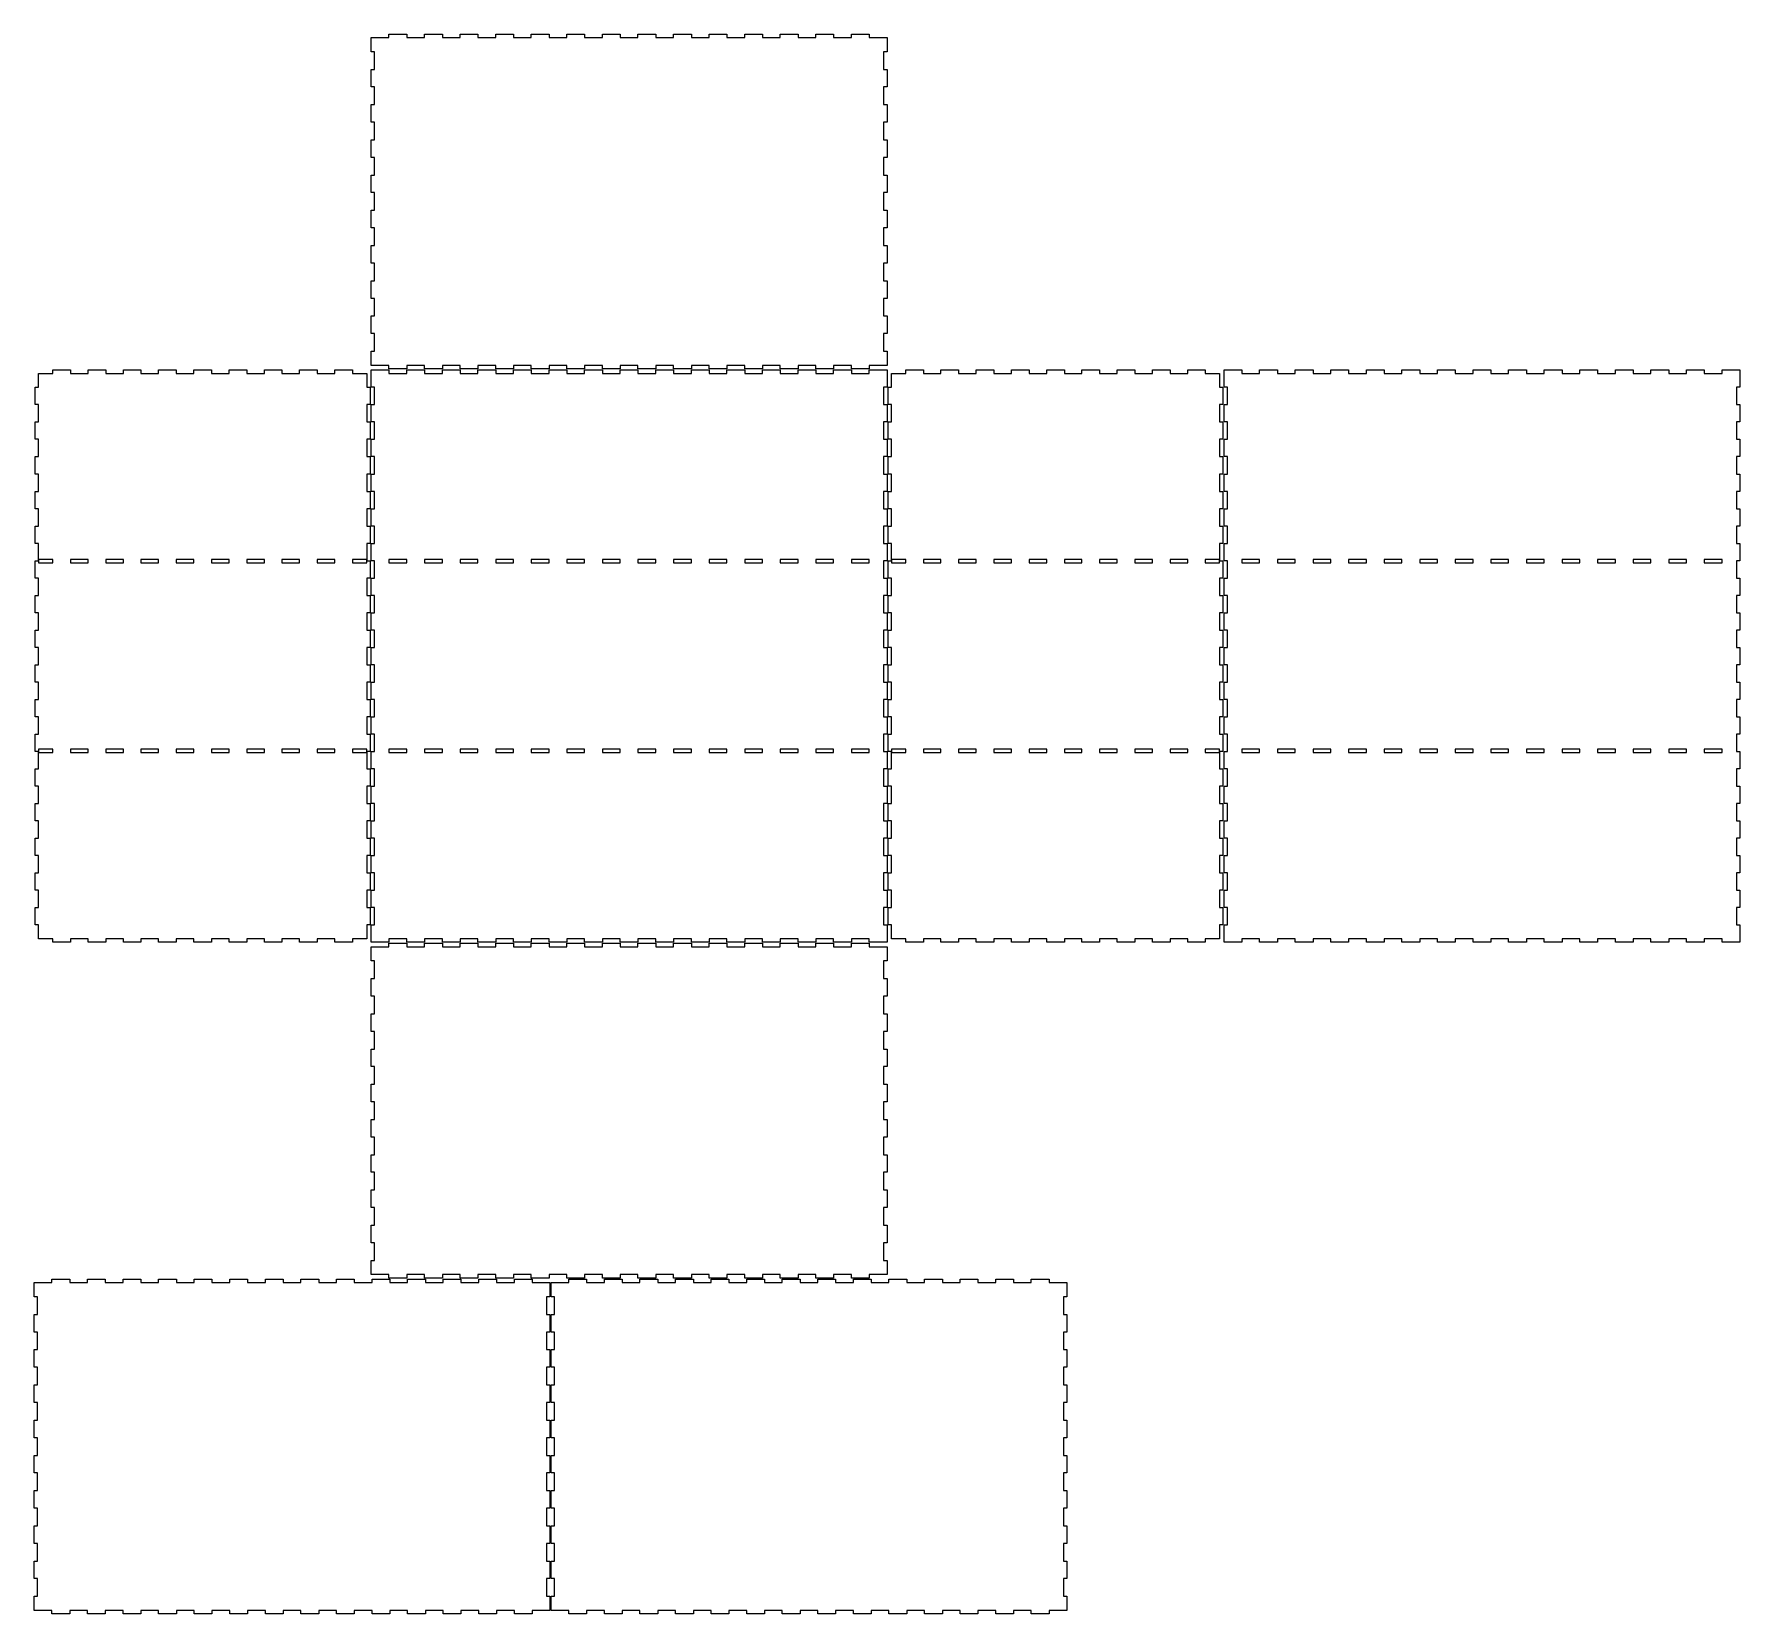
# Model space of a CAD drawing. Extents: x 0 to 1508, y -1101 to 296.
import ezdxf

# ---------------------------------------------------------------- set-up
doc = ezdxf.new("R2010")
doc.units = 0
doc.layers.add('newlayer', color=7, linetype='CONTINUOUS')

msp = doc.modelspace()

# ---------------------------------------------------------------- linework, layer by layer
at = {"layer": 'newlayer', "color": 7}
for points in [[(298, 293), (313.724138, 293), (313.724138, 296), (329.448276, 296), (329.448276, 293), (345.172414, 293), (345.172414, 296), (360.896552, 296), (360.896552, 293), (376.62069, 293), (376.62069, 296), (392.344828, 296), (392.344828, 293), (408.068966, 293), (408.068966, 296), (423.793103, 296), (423.793103, 293), (439.517241, 293), (439.517241, 296), (455.241379, 296), (455.241379, 293), (470.965517, 293), (470.965517, 296), (486.689655, 296), (486.689655, 293), (502.413793, 293), (502.413793, 296), (518.137931, 296), (518.137931, 293), (533.862069, 293), (533.862069, 296), (549.586207, 296), (549.586207, 293), (565.310345, 293), (565.310345, 296), (581.034483, 296), (581.034483, 293), (596.758621, 293), (596.758621, 296), (612.482759, 296), (612.482759, 293), (628.206897, 293), (628.206897, 296), (643.931034, 296), (643.931034, 293), (659.655172, 293), (659.655172, 296), (675.37931, 296), (675.37931, 293), (691.103448, 293), (691.103448, 296), (706.827586, 296), (706.827586, 293), (722.551724, 293), (722.551724, 296), (738.275862, 296), (738.275862, 293), (754, 293), (754, 280.421053), (751, 280.421053), (751, 264.842105), (754, 264.842105), (754, 249.263158), (751, 249.263158), (751, 233.684211), (754, 233.684211), (754, 218.105263), (751, 218.105263), (751, 202.526316), (754, 202.526316), (754, 186.947368), (751, 186.947368), (751, 171.368421), (754, 171.368421), (754, 155.789474), (751, 155.789474), (751, 140.210526), (754, 140.210526), (754, 124.631579), (751, 124.631579), (751, 109.052632), (754, 109.052632), (754, 93.473684), (751, 93.473684), (751, 77.894737), (754, 77.894737), (754, 62.315789), (751, 62.315789), (751, 46.736842), (754, 46.736842), (754, 31.157895), (751, 31.157895), (751, 15.578947), (754, 15.578947), (754, 3), (738.275862, 3), (738.275862, 0), (722.551724, 0), (722.551724, 3), (706.827586, 3), (706.827586, 0), (691.103448, 0), (691.103448, 3), (675.37931, 3), (675.37931, 0), (659.655172, 0), (659.655172, 3), (643.931034, 3), (643.931034, 0), (628.206897, 0), (628.206897, 3), (612.482759, 3), (612.482759, 0), (596.758621, 0), (596.758621, 3), (581.034483, 3), (581.034483, 0), (565.310345, 0), (565.310345, 3), (549.586207, 3), (549.586207, 0), (533.862069, 0), (533.862069, 3), (518.137931, 3), (518.137931, 0), (502.413793, 0), (502.413793, 3), (486.689655, 3), (486.689655, 0), (470.965517, 0), (470.965517, 3), (455.241379, 3), (455.241379, 0), (439.517241, 0), (439.517241, 3), (423.793103, 3), (423.793103, 0), (408.068966, 0), (408.068966, 3), (392.344828, 3), (392.344828, 0), (376.62069, 0), (376.62069, 3), (360.896552, 3), (360.896552, 0), (345.172414, 0), (345.172414, 3), (329.448276, 3), (329.448276, 0), (313.724138, 0), (313.724138, 3), (298, 3), (298, 15.578947), (301, 15.578947), (301, 31.157895), (298, 31.157895), (298, 46.736842), (301, 46.736842), (301, 62.315789), (298, 62.315789), (298, 77.894737), (301, 77.894737), (301, 93.473684), (298, 93.473684), (298, 109.052632), (301, 109.052632), (301, 124.631579), (298, 124.631579), (298, 140.210526), (301, 140.210526), (301, 155.789474), (298, 155.789474), (298, 171.368421), (301, 171.368421), (301, 186.947368), (298, 186.947368), (298, 202.526316), (301, 202.526316), (301, 218.105263), (298, 218.105263), (298, 233.684211), (301, 233.684211), (301, 249.263158), (298, 249.263158), (298, 264.842105), (301, 264.842105), (301, 280.421053), (298, 280.421053), (298, 293)], [(4, -4), (16.578947, -4), (16.578947, -1), (32.157895, -1), (32.157895, -4), (47.736842, -4), (47.736842, -1), (63.315789, -1), (63.315789, -4), (78.894737, -4), (78.894737, -1), (94.473684, -1), (94.473684, -4), (110.052632, -4), (110.052632, -1), (125.631579, -1), (125.631579, -4), (141.210526, -4), (141.210526, -1), (156.789474, -1), (156.789474, -4), (172.368421, -4), (172.368421, -1), (187.947368, -1), (187.947368, -4), (203.526316, -4), (203.526316, -1), (219.105263, -1), (219.105263, -4), (234.684211, -4), (234.684211, -1), (250.263158, -1), (250.263158, -4), (265.842105, -4), (265.842105, -1), (281.421053, -1), (281.421053, -4), (294, -4), (294, -16.333333), (297, -16.333333), (297, -31.666667), (294, -31.666667), (294, -47), (297, -47), (297, -62.333333), (294, -62.333333), (294, -77.666667), (297, -77.666667), (297, -93), (294, -93), (294, -108.333333), (297, -108.333333), (297, -123.666667), (294, -123.666667), (294, -139), (297, -139), (297, -154.333333), (294, -154.333333), (294, -169.666667), (297, -169.666667), (297, -185), (294, -185), (294, -200.333333), (297, -200.333333), (297, -215.666667), (294, -215.666667), (294, -231), (297, -231), (297, -246.333333), (294, -246.333333), (294, -261.666667), (297, -261.666667), (297, -277), (294, -277), (294, -292.333333), (297, -292.333333), (297, -307.666667), (294, -307.666667), (294, -323), (297, -323), (297, -338.333333), (294, -338.333333), (294, -353.666667), (297, -353.666667), (297, -369), (294, -369), (294, -384.333333), (297, -384.333333), (297, -399.666667), (294, -399.666667), (294, -415), (297, -415), (297, -430.333333), (294, -430.333333), (294, -445.666667), (297, -445.666667), (297, -461), (294, -461), (294, -476.333333), (297, -476.333333), (297, -491.666667), (294, -491.666667), (294, -504), (281.421053, -504), (281.421053, -507), (265.842105, -507), (265.842105, -504), (250.263158, -504), (250.263158, -507), (234.684211, -507), (234.684211, -504), (219.105263, -504), (219.105263, -507), (203.526316, -507), (203.526316, -504), (187.947368, -504), (187.947368, -507), (172.368421, -507), (172.368421, -504), (156.789474, -504), (156.789474, -507), (141.210526, -507), (141.210526, -504), (125.631579, -504), (125.631579, -507), (110.052632, -507), (110.052632, -504), (94.473684, -504), (94.473684, -507), (78.894737, -507), (78.894737, -504), (63.315789, -504), (63.315789, -507), (47.736842, -507), (47.736842, -504), (32.157895, -504), (32.157895, -507), (16.578947, -507), (16.578947, -504), (4, -504), (4, -491.666667), (1, -491.666667), (1, -476.333333), (4, -476.333333), (4, -461), (1, -461), (1, -445.666667), (4, -445.666667), (4, -430.333333), (1, -430.333333), (1, -415), (4, -415), (4, -399.666667), (1, -399.666667), (1, -384.333333), (4, -384.333333), (4, -369), (1, -369), (1, -353.666667), (4, -353.666667), (4, -338.333333), (1, -338.333333), (1, -323), (4, -323), (4, -307.666667), (1, -307.666667), (1, -292.333333), (4, -292.333333), (4, -277), (1, -277), (1, -261.666667), (4, -261.666667), (4, -246.333333), (1, -246.333333), (1, -231), (4, -231), (4, -215.666667), (1, -215.666667), (1, -200.333333), (4, -200.333333), (4, -185), (1, -185), (1, -169.666667), (4, -169.666667), (4, -154.333333), (1, -154.333333), (1, -139), (4, -139), (4, -123.666667), (1, -123.666667), (1, -108.333333), (4, -108.333333), (4, -93), (1, -93), (1, -77.666667), (4, -77.666667), (4, -62.333333), (1, -62.333333), (1, -47), (4, -47), (4, -31.666667), (1, -31.666667), (1, -16.333333), (4, -16.333333), (4, -4)], [(298, -1), (313.724138, -1), (313.724138, -4), (329.448276, -4), (329.448276, -1), (345.172414, -1), (345.172414, -4), (360.896552, -4), (360.896552, -1), (376.62069, -1), (376.62069, -4), (392.344828, -4), (392.344828, -1), (408.068966, -1), (408.068966, -4), (423.793103, -4), (423.793103, -1), (439.517241, -1), (439.517241, -4), (455.241379, -4), (455.241379, -1), (470.965517, -1), (470.965517, -4), (486.689655, -4), (486.689655, -1), (502.413793, -1), (502.413793, -4), (518.137931, -4), (518.137931, -1), (533.862069, -1), (533.862069, -4), (549.586207, -4), (549.586207, -1), (565.310345, -1), (565.310345, -4), (581.034483, -4), (581.034483, -1), (596.758621, -1), (596.758621, -4), (612.482759, -4), (612.482759, -1), (628.206897, -1), (628.206897, -4), (643.931034, -4), (643.931034, -1), (659.655172, -1), (659.655172, -4), (675.37931, -4), (675.37931, -1), (691.103448, -1), (691.103448, -4), (706.827586, -4), (706.827586, -1), (722.551724, -1), (722.551724, -4), (738.275862, -4), (738.275862, -1), (754, -1), (754, -16.333333), (751, -16.333333), (751, -31.666667), (754, -31.666667), (754, -47), (751, -47), (751, -62.333333), (754, -62.333333), (754, -77.666667), (751, -77.666667), (751, -93), (754, -93), (754, -108.333333), (751, -108.333333), (751, -123.666667), (754, -123.666667), (754, -139), (751, -139), (751, -154.333333), (754, -154.333333), (754, -169.666667), (751, -169.666667), (751, -185), (754, -185), (754, -200.333333), (751, -200.333333), (751, -215.666667), (754, -215.666667), (754, -231), (751, -231), (751, -246.333333), (754, -246.333333), (754, -261.666667), (751, -261.666667), (751, -277), (754, -277), (754, -292.333333), (751, -292.333333), (751, -307.666667), (754, -307.666667), (754, -323), (751, -323), (751, -338.333333), (754, -338.333333), (754, -353.666667), (751, -353.666667), (751, -369), (754, -369), (754, -384.333333), (751, -384.333333), (751, -399.666667), (754, -399.666667), (754, -415), (751, -415), (751, -430.333333), (754, -430.333333), (754, -445.666667), (751, -445.666667), (751, -461), (754, -461), (754, -476.333333), (751, -476.333333), (751, -491.666667), (754, -491.666667), (754, -507), (738.275862, -507), (738.275862, -504), (722.551724, -504), (722.551724, -507), (706.827586, -507), (706.827586, -504), (691.103448, -504), (691.103448, -507), (675.37931, -507), (675.37931, -504), (659.655172, -504), (659.655172, -507), (643.931034, -507), (643.931034, -504), (628.206897, -504), (628.206897, -507), (612.482759, -507), (612.482759, -504), (596.758621, -504), (596.758621, -507), (581.034483, -507), (581.034483, -504), (565.310345, -504), (565.310345, -507), (549.586207, -507), (549.586207, -504), (533.862069, -504), (533.862069, -507), (518.137931, -507), (518.137931, -504), (502.413793, -504), (502.413793, -507), (486.689655, -507), (486.689655, -504), (470.965517, -504), (470.965517, -507), (455.241379, -507), (455.241379, -504), (439.517241, -504), (439.517241, -507), (423.793103, -507), (423.793103, -504), (408.068966, -504), (408.068966, -507), (392.344828, -507), (392.344828, -504), (376.62069, -504), (376.62069, -507), (360.896552, -507), (360.896552, -504), (345.172414, -504), (345.172414, -507), (329.448276, -507), (329.448276, -504), (313.724138, -504), (313.724138, -507), (298, -507), (298, -491.666667), (301, -491.666667), (301, -476.333333), (298, -476.333333), (298, -461), (301, -461), (301, -445.666667), (298, -445.666667), (298, -430.333333), (301, -430.333333), (301, -415), (298, -415), (298, -399.666667), (301, -399.666667), (301, -384.333333), (298, -384.333333), (298, -369), (301, -369), (301, -353.666667), (298, -353.666667), (298, -338.333333), (301, -338.333333), (301, -323), (298, -323), (298, -307.666667), (301, -307.666667), (301, -292.333333), (298, -292.333333), (298, -277), (301, -277), (301, -261.666667), (298, -261.666667), (298, -246.333333), (301, -246.333333), (301, -231), (298, -231), (298, -215.666667), (301, -215.666667), (301, -200.333333), (298, -200.333333), (298, -185), (301, -185), (301, -169.666667), (298, -169.666667), (298, -154.333333), (301, -154.333333), (301, -139), (298, -139), (298, -123.666667), (301, -123.666667), (301, -108.333333), (298, -108.333333), (298, -93), (301, -93), (301, -77.666667), (298, -77.666667), (298, -62.333333), (301, -62.333333), (301, -47), (298, -47), (298, -31.666667), (301, -31.666667), (301, -16.333333), (298, -16.333333), (298, -1)], [(758, -4), (770.578947, -4), (770.578947, -1), (786.157895, -1), (786.157895, -4), (801.736842, -4), (801.736842, -1), (817.315789, -1), (817.315789, -4), (832.894737, -4), (832.894737, -1), (848.473684, -1), (848.473684, -4), (864.052632, -4), (864.052632, -1), (879.631579, -1), (879.631579, -4), (895.210526, -4), (895.210526, -1), (910.789474, -1), (910.789474, -4), (926.368421, -4), (926.368421, -1), (941.947368, -1), (941.947368, -4), (957.526316, -4), (957.526316, -1), (973.105263, -1), (973.105263, -4), (988.684211, -4), (988.684211, -1), (1004.263158, -1), (1004.263158, -4), (1019.842105, -4), (1019.842105, -1), (1035.421053, -1), (1035.421053, -4), (1048, -4), (1048, -16.333333), (1051, -16.333333), (1051, -31.666667), (1048, -31.666667), (1048, -47), (1051, -47), (1051, -62.333333), (1048, -62.333333), (1048, -77.666667), (1051, -77.666667), (1051, -93), (1048, -93), (1048, -108.333333), (1051, -108.333333), (1051, -123.666667), (1048, -123.666667), (1048, -139), (1051, -139), (1051, -154.333333), (1048, -154.333333), (1048, -169.666667), (1051, -169.666667), (1051, -185), (1048, -185), (1048, -200.333333), (1051, -200.333333), (1051, -215.666667), (1048, -215.666667), (1048, -231), (1051, -231), (1051, -246.333333), (1048, -246.333333), (1048, -261.666667), (1051, -261.666667), (1051, -277), (1048, -277), (1048, -292.333333), (1051, -292.333333), (1051, -307.666667), (1048, -307.666667), (1048, -323), (1051, -323), (1051, -338.333333), (1048, -338.333333), (1048, -353.666667), (1051, -353.666667), (1051, -369), (1048, -369), (1048, -384.333333), (1051, -384.333333), (1051, -399.666667), (1048, -399.666667), (1048, -415), (1051, -415), (1051, -430.333333), (1048, -430.333333), (1048, -445.666667), (1051, -445.666667), (1051, -461), (1048, -461), (1048, -476.333333), (1051, -476.333333), (1051, -491.666667), (1048, -491.666667), (1048, -504), (1035.421053, -504), (1035.421053, -507), (1019.842105, -507), (1019.842105, -504), (1004.263158, -504), (1004.263158, -507), (988.684211, -507), (988.684211, -504), (973.105263, -504), (973.105263, -507), (957.526316, -507), (957.526316, -504), (941.947368, -504), (941.947368, -507), (926.368421, -507), (926.368421, -504), (910.789474, -504), (910.789474, -507), (895.210526, -507), (895.210526, -504), (879.631579, -504), (879.631579, -507), (864.052632, -507), (864.052632, -504), (848.473684, -504), (848.473684, -507), (832.894737, -507), (832.894737, -504), (817.315789, -504), (817.315789, -507), (801.736842, -507), (801.736842, -504), (786.157895, -504), (786.157895, -507), (770.578947, -507), (770.578947, -504), (758, -504), (758, -491.666667), (755, -491.666667), (755, -476.333333), (758, -476.333333), (758, -461), (755, -461), (755, -445.666667), (758, -445.666667), (758, -430.333333), (755, -430.333333), (755, -415), (758, -415), (758, -399.666667), (755, -399.666667), (755, -384.333333), (758, -384.333333), (758, -369), (755, -369), (755, -353.666667), (758, -353.666667), (758, -338.333333), (755, -338.333333), (755, -323), (758, -323), (758, -307.666667), (755, -307.666667), (755, -292.333333), (758, -292.333333), (758, -277), (755, -277), (755, -261.666667), (758, -261.666667), (758, -246.333333), (755, -246.333333), (755, -231), (758, -231), (758, -215.666667), (755, -215.666667), (755, -200.333333), (758, -200.333333), (758, -185), (755, -185), (755, -169.666667), (758, -169.666667), (758, -154.333333), (755, -154.333333), (755, -139), (758, -139), (758, -123.666667), (755, -123.666667), (755, -108.333333), (758, -108.333333), (758, -93), (755, -93), (755, -77.666667), (758, -77.666667), (758, -62.333333), (755, -62.333333), (755, -47), (758, -47), (758, -31.666667), (755, -31.666667), (755, -16.333333), (758, -16.333333), (758, -4)], [(1052, -1), (1067.724138, -1), (1067.724138, -4), (1083.448276, -4), (1083.448276, -1), (1099.172414, -1), (1099.172414, -4), (1114.896552, -4), (1114.896552, -1), (1130.62069, -1), (1130.62069, -4), (1146.344828, -4), (1146.344828, -1), (1162.068966, -1), (1162.068966, -4), (1177.793103, -4), (1177.793103, -1), (1193.517241, -1), (1193.517241, -4), (1209.241379, -4), (1209.241379, -1), (1224.965517, -1), (1224.965517, -4), (1240.689655, -4), (1240.689655, -1), (1256.413793, -1), (1256.413793, -4), (1272.137931, -4), (1272.137931, -1), (1287.862069, -1), (1287.862069, -4), (1303.586207, -4), (1303.586207, -1), (1319.310345, -1), (1319.310345, -4), (1335.034483, -4), (1335.034483, -1), (1350.758621, -1), (1350.758621, -4), (1366.482759, -4), (1366.482759, -1), (1382.206897, -1), (1382.206897, -4), (1397.931034, -4), (1397.931034, -1), (1413.655172, -1), (1413.655172, -4), (1429.37931, -4), (1429.37931, -1), (1445.103448, -1), (1445.103448, -4), (1460.827586, -4), (1460.827586, -1), (1476.551724, -1), (1476.551724, -4), (1492.275862, -4), (1492.275862, -1), (1508, -1), (1508, -16.333333), (1505, -16.333333), (1505, -31.666667), (1508, -31.666667), (1508, -47), (1505, -47), (1505, -62.333333), (1508, -62.333333), (1508, -77.666667), (1505, -77.666667), (1505, -93), (1508, -93), (1508, -108.333333), (1505, -108.333333), (1505, -123.666667), (1508, -123.666667), (1508, -139), (1505, -139), (1505, -154.333333), (1508, -154.333333), (1508, -169.666667), (1505, -169.666667), (1505, -185), (1508, -185), (1508, -200.333333), (1505, -200.333333), (1505, -215.666667), (1508, -215.666667), (1508, -231), (1505, -231), (1505, -246.333333), (1508, -246.333333), (1508, -261.666667), (1505, -261.666667), (1505, -277), (1508, -277), (1508, -292.333333), (1505, -292.333333), (1505, -307.666667), (1508, -307.666667), (1508, -323), (1505, -323), (1505, -338.333333), (1508, -338.333333), (1508, -353.666667), (1505, -353.666667), (1505, -369), (1508, -369), (1508, -384.333333), (1505, -384.333333), (1505, -399.666667), (1508, -399.666667), (1508, -415), (1505, -415), (1505, -430.333333), (1508, -430.333333), (1508, -445.666667), (1505, -445.666667), (1505, -461), (1508, -461), (1508, -476.333333), (1505, -476.333333), (1505, -491.666667), (1508, -491.666667), (1508, -507), (1492.275862, -507), (1492.275862, -504), (1476.551724, -504), (1476.551724, -507), (1460.827586, -507), (1460.827586, -504), (1445.103448, -504), (1445.103448, -507), (1429.37931, -507), (1429.37931, -504), (1413.655172, -504), (1413.655172, -507), (1397.931034, -507), (1397.931034, -504), (1382.206897, -504), (1382.206897, -507), (1366.482759, -507), (1366.482759, -504), (1350.758621, -504), (1350.758621, -507), (1335.034483, -507), (1335.034483, -504), (1319.310345, -504), (1319.310345, -507), (1303.586207, -507), (1303.586207, -504), (1287.862069, -504), (1287.862069, -507), (1272.137931, -507), (1272.137931, -504), (1256.413793, -504), (1256.413793, -507), (1240.689655, -507), (1240.689655, -504), (1224.965517, -504), (1224.965517, -507), (1209.241379, -507), (1209.241379, -504), (1193.517241, -504), (1193.517241, -507), (1177.793103, -507), (1177.793103, -504), (1162.068966, -504), (1162.068966, -507), (1146.344828, -507), (1146.344828, -504), (1130.62069, -504), (1130.62069, -507), (1114.896552, -507), (1114.896552, -504), (1099.172414, -504), (1099.172414, -507), (1083.448276, -507), (1083.448276, -504), (1067.724138, -504), (1067.724138, -507), (1052, -507), (1052, -491.666667), (1055, -491.666667), (1055, -476.333333), (1052, -476.333333), (1052, -461), (1055, -461), (1055, -445.666667), (1052, -445.666667), (1052, -430.333333), (1055, -430.333333), (1055, -415), (1052, -415), (1052, -399.666667), (1055, -399.666667), (1055, -384.333333), (1052, -384.333333), (1052, -369), (1055, -369), (1055, -353.666667), (1052, -353.666667), (1052, -338.333333), (1055, -338.333333), (1055, -323), (1052, -323), (1052, -307.666667), (1055, -307.666667), (1055, -292.333333), (1052, -292.333333), (1052, -277), (1055, -277), (1055, -261.666667), (1052, -261.666667), (1052, -246.333333), (1055, -246.333333), (1055, -231), (1052, -231), (1052, -215.666667), (1055, -215.666667), (1055, -200.333333), (1052, -200.333333), (1052, -185), (1055, -185), (1055, -169.666667), (1052, -169.666667), (1052, -154.333333), (1055, -154.333333), (1055, -139), (1052, -139), (1052, -123.666667), (1055, -123.666667), (1055, -108.333333), (1052, -108.333333), (1052, -93), (1055, -93), (1055, -77.666667), (1052, -77.666667), (1052, -62.333333), (1055, -62.333333), (1055, -47), (1052, -47), (1052, -31.666667), (1055, -31.666667), (1055, -16.333333), (1052, -16.333333), (1052, -1)], [(4, -171.666667), (16.578947, -171.666667), (16.578947, -168.666667), (4, -168.666667), (4, -171.666667)], [(32.157895, -171.666667), (47.736842, -171.666667), (47.736842, -168.666667), (32.157895, -168.666667), (32.157895, -171.666667)], [(63.315789, -171.666667), (78.894737, -171.666667), (78.894737, -168.666667), (63.315789, -168.666667), (63.315789, -171.666667)], [(94.473684, -171.666667), (110.052632, -171.666667), (110.052632, -168.666667), (94.473684, -168.666667), (94.473684, -171.666667)], [(125.631579, -171.666667), (141.210526, -171.666667), (141.210526, -168.666667), (125.631579, -168.666667), (125.631579, -171.666667)], [(156.789474, -171.666667), (172.368421, -171.666667), (172.368421, -168.666667), (156.789474, -168.666667), (156.789474, -171.666667)], [(187.947368, -171.666667), (203.526316, -171.666667), (203.526316, -168.666667), (187.947368, -168.666667), (187.947368, -171.666667)], [(219.105263, -171.666667), (234.684211, -171.666667), (234.684211, -168.666667), (219.105263, -168.666667), (219.105263, -171.666667)], [(250.263158, -171.666667), (265.842105, -171.666667), (265.842105, -168.666667), (250.263158, -168.666667), (250.263158, -171.666667)], [(281.421053, -171.666667), (294, -171.666667), (294, -168.666667), (281.421053, -168.666667), (281.421053, -171.666667)], [(313.724138, -171.666667), (329.448276, -171.666667), (329.448276, -168.666667), (313.724138, -168.666667), (313.724138, -171.666667)], [(345.172414, -171.666667), (360.896552, -171.666667), (360.896552, -168.666667), (345.172414, -168.666667), (345.172414, -171.666667)], [(376.62069, -171.666667), (392.344828, -171.666667), (392.344828, -168.666667), (376.62069, -168.666667), (376.62069, -171.666667)], [(408.068966, -171.666667), (423.793103, -171.666667), (423.793103, -168.666667), (408.068966, -168.666667), (408.068966, -171.666667)], [(439.517241, -171.666667), (455.241379, -171.666667), (455.241379, -168.666667), (439.517241, -168.666667), (439.517241, -171.666667)], [(470.965517, -171.666667), (486.689655, -171.666667), (486.689655, -168.666667), (470.965517, -168.666667), (470.965517, -171.666667)], [(502.413793, -171.666667), (518.137931, -171.666667), (518.137931, -168.666667), (502.413793, -168.666667), (502.413793, -171.666667)], [(533.862069, -171.666667), (549.586207, -171.666667), (549.586207, -168.666667), (533.862069, -168.666667), (533.862069, -171.666667)], [(565.310345, -171.666667), (581.034483, -171.666667), (581.034483, -168.666667), (565.310345, -168.666667), (565.310345, -171.666667)], [(596.758621, -171.666667), (612.482759, -171.666667), (612.482759, -168.666667), (596.758621, -168.666667), (596.758621, -171.666667)], [(628.206897, -171.666667), (643.931034, -171.666667), (643.931034, -168.666667), (628.206897, -168.666667), (628.206897, -171.666667)], [(659.655172, -171.666667), (675.37931, -171.666667), (675.37931, -168.666667), (659.655172, -168.666667), (659.655172, -171.666667)], [(691.103448, -171.666667), (706.827586, -171.666667), (706.827586, -168.666667), (691.103448, -168.666667), (691.103448, -171.666667)], [(722.551724, -171.666667), (738.275862, -171.666667), (738.275862, -168.666667), (722.551724, -168.666667), (722.551724, -171.666667)], [(758, -171.666667), (770.578947, -171.666667), (770.578947, -168.666667), (758, -168.666667), (758, -171.666667)], [(786.157895, -171.666667), (801.736842, -171.666667), (801.736842, -168.666667), (786.157895, -168.666667), (786.157895, -171.666667)], [(817.315789, -171.666667), (832.894737, -171.666667), (832.894737, -168.666667), (817.315789, -168.666667), (817.315789, -171.666667)], [(848.473684, -171.666667), (864.052632, -171.666667), (864.052632, -168.666667), (848.473684, -168.666667), (848.473684, -171.666667)], [(879.631579, -171.666667), (895.210526, -171.666667), (895.210526, -168.666667), (879.631579, -168.666667), (879.631579, -171.666667)], [(910.789474, -171.666667), (926.368421, -171.666667), (926.368421, -168.666667), (910.789474, -168.666667), (910.789474, -171.666667)], [(941.947368, -171.666667), (957.526316, -171.666667), (957.526316, -168.666667), (941.947368, -168.666667), (941.947368, -171.666667)], [(973.105263, -171.666667), (988.684211, -171.666667), (988.684211, -168.666667), (973.105263, -168.666667), (973.105263, -171.666667)], [(1004.263158, -171.666667), (1019.842105, -171.666667), (1019.842105, -168.666667), (1004.263158, -168.666667), (1004.263158, -171.666667)], [(1035.421053, -171.666667), (1048, -171.666667), (1048, -168.666667), (1035.421053, -168.666667), (1035.421053, -171.666667)], [(1067.724138, -171.666667), (1083.448276, -171.666667), (1083.448276, -168.666667), (1067.724138, -168.666667), (1067.724138, -171.666667)], [(1099.172414, -171.666667), (1114.896552, -171.666667), (1114.896552, -168.666667), (1099.172414, -168.666667), (1099.172414, -171.666667)], [(1130.62069, -171.666667), (1146.344828, -171.666667), (1146.344828, -168.666667), (1130.62069, -168.666667), (1130.62069, -171.666667)], [(1162.068966, -171.666667), (1177.793103, -171.666667), (1177.793103, -168.666667), (1162.068966, -168.666667), (1162.068966, -171.666667)], [(1193.517241, -171.666667), (1209.241379, -171.666667), (1209.241379, -168.666667), (1193.517241, -168.666667), (1193.517241, -171.666667)], [(1224.965517, -171.666667), (1240.689655, -171.666667), (1240.689655, -168.666667), (1224.965517, -168.666667), (1224.965517, -171.666667)], [(1256.413793, -171.666667), (1272.137931, -171.666667), (1272.137931, -168.666667), (1256.413793, -168.666667), (1256.413793, -171.666667)], [(1287.862069, -171.666667), (1303.586207, -171.666667), (1303.586207, -168.666667), (1287.862069, -168.666667), (1287.862069, -171.666667)], [(1319.310345, -171.666667), (1335.034483, -171.666667), (1335.034483, -168.666667), (1319.310345, -168.666667), (1319.310345, -171.666667)], [(1350.758621, -171.666667), (1366.482759, -171.666667), (1366.482759, -168.666667), (1350.758621, -168.666667), (1350.758621, -171.666667)], [(1382.206897, -171.666667), (1397.931034, -171.666667), (1397.931034, -168.666667), (1382.206897, -168.666667), (1382.206897, -171.666667)], [(1413.655172, -171.666667), (1429.37931, -171.666667), (1429.37931, -168.666667), (1413.655172, -168.666667), (1413.655172, -171.666667)], [(1445.103448, -171.666667), (1460.827586, -171.666667), (1460.827586, -168.666667), (1445.103448, -168.666667), (1445.103448, -171.666667)], [(1476.551724, -171.666667), (1492.275862, -171.666667), (1492.275862, -168.666667), (1476.551724, -168.666667), (1476.551724, -171.666667)], [(4, -339.333333), (16.578947, -339.333333), (16.578947, -336.333333), (4, -336.333333), (4, -339.333333)], [(32.157895, -339.333333), (47.736842, -339.333333), (47.736842, -336.333333), (32.157895, -336.333333), (32.157895, -339.333333)], [(63.315789, -339.333333), (78.894737, -339.333333), (78.894737, -336.333333), (63.315789, -336.333333), (63.315789, -339.333333)], [(94.473684, -339.333333), (110.052632, -339.333333), (110.052632, -336.333333), (94.473684, -336.333333), (94.473684, -339.333333)], [(125.631579, -339.333333), (141.210526, -339.333333), (141.210526, -336.333333), (125.631579, -336.333333), (125.631579, -339.333333)], [(156.789474, -339.333333), (172.368421, -339.333333), (172.368421, -336.333333), (156.789474, -336.333333), (156.789474, -339.333333)], [(187.947368, -339.333333), (203.526316, -339.333333), (203.526316, -336.333333), (187.947368, -336.333333), (187.947368, -339.333333)], [(219.105263, -339.333333), (234.684211, -339.333333), (234.684211, -336.333333), (219.105263, -336.333333), (219.105263, -339.333333)], [(250.263158, -339.333333), (265.842105, -339.333333), (265.842105, -336.333333), (250.263158, -336.333333), (250.263158, -339.333333)], [(281.421053, -339.333333), (294, -339.333333), (294, -336.333333), (281.421053, -336.333333), (281.421053, -339.333333)], [(313.724138, -339.333333), (329.448276, -339.333333), (329.448276, -336.333333), (313.724138, -336.333333), (313.724138, -339.333333)], [(345.172414, -339.333333), (360.896552, -339.333333), (360.896552, -336.333333), (345.172414, -336.333333), (345.172414, -339.333333)], [(376.62069, -339.333333), (392.344828, -339.333333), (392.344828, -336.333333), (376.62069, -336.333333), (376.62069, -339.333333)], [(408.068966, -339.333333), (423.793103, -339.333333), (423.793103, -336.333333), (408.068966, -336.333333), (408.068966, -339.333333)], [(439.517241, -339.333333), (455.241379, -339.333333), (455.241379, -336.333333), (439.517241, -336.333333), (439.517241, -339.333333)], [(470.965517, -339.333333), (486.689655, -339.333333), (486.689655, -336.333333), (470.965517, -336.333333), (470.965517, -339.333333)], [(502.413793, -339.333333), (518.137931, -339.333333), (518.137931, -336.333333), (502.413793, -336.333333), (502.413793, -339.333333)], [(533.862069, -339.333333), (549.586207, -339.333333), (549.586207, -336.333333), (533.862069, -336.333333), (533.862069, -339.333333)], [(565.310345, -339.333333), (581.034483, -339.333333), (581.034483, -336.333333), (565.310345, -336.333333), (565.310345, -339.333333)], [(596.758621, -339.333333), (612.482759, -339.333333), (612.482759, -336.333333), (596.758621, -336.333333), (596.758621, -339.333333)], [(628.206897, -339.333333), (643.931034, -339.333333), (643.931034, -336.333333), (628.206897, -336.333333), (628.206897, -339.333333)], [(659.655172, -339.333333), (675.37931, -339.333333), (675.37931, -336.333333), (659.655172, -336.333333), (659.655172, -339.333333)], [(691.103448, -339.333333), (706.827586, -339.333333), (706.827586, -336.333333), (691.103448, -336.333333), (691.103448, -339.333333)], [(722.551724, -339.333333), (738.275862, -339.333333), (738.275862, -336.333333), (722.551724, -336.333333), (722.551724, -339.333333)], [(758, -339.333333), (770.578947, -339.333333), (770.578947, -336.333333), (758, -336.333333), (758, -339.333333)], [(786.157895, -339.333333), (801.736842, -339.333333), (801.736842, -336.333333), (786.157895, -336.333333), (786.157895, -339.333333)], [(817.315789, -339.333333), (832.894737, -339.333333), (832.894737, -336.333333), (817.315789, -336.333333), (817.315789, -339.333333)], [(848.473684, -339.333333), (864.052632, -339.333333), (864.052632, -336.333333), (848.473684, -336.333333), (848.473684, -339.333333)], [(879.631579, -339.333333), (895.210526, -339.333333), (895.210526, -336.333333), (879.631579, -336.333333), (879.631579, -339.333333)], [(910.789474, -339.333333), (926.368421, -339.333333), (926.368421, -336.333333), (910.789474, -336.333333), (910.789474, -339.333333)], [(941.947368, -339.333333), (957.526316, -339.333333), (957.526316, -336.333333), (941.947368, -336.333333), (941.947368, -339.333333)], [(973.105263, -339.333333), (988.684211, -339.333333), (988.684211, -336.333333), (973.105263, -336.333333), (973.105263, -339.333333)], [(1004.263158, -339.333333), (1019.842105, -339.333333), (1019.842105, -336.333333), (1004.263158, -336.333333), (1004.263158, -339.333333)], [(1035.421053, -339.333333), (1048, -339.333333), (1048, -336.333333), (1035.421053, -336.333333), (1035.421053, -339.333333)], [(1067.724138, -339.333333), (1083.448276, -339.333333), (1083.448276, -336.333333), (1067.724138, -336.333333), (1067.724138, -339.333333)], [(1099.172414, -339.333333), (1114.896552, -339.333333), (1114.896552, -336.333333), (1099.172414, -336.333333), (1099.172414, -339.333333)], [(1130.62069, -339.333333), (1146.344828, -339.333333), (1146.344828, -336.333333), (1130.62069, -336.333333), (1130.62069, -339.333333)], [(1162.068966, -339.333333), (1177.793103, -339.333333), (1177.793103, -336.333333), (1162.068966, -336.333333), (1162.068966, -339.333333)], [(1193.517241, -339.333333), (1209.241379, -339.333333), (1209.241379, -336.333333), (1193.517241, -336.333333), (1193.517241, -339.333333)], [(1224.965517, -339.333333), (1240.689655, -339.333333), (1240.689655, -336.333333), (1224.965517, -336.333333), (1224.965517, -339.333333)], [(1256.413793, -339.333333), (1272.137931, -339.333333), (1272.137931, -336.333333), (1256.413793, -336.333333), (1256.413793, -339.333333)], [(1287.862069, -339.333333), (1303.586207, -339.333333), (1303.586207, -336.333333), (1287.862069, -336.333333), (1287.862069, -339.333333)], [(1319.310345, -339.333333), (1335.034483, -339.333333), (1335.034483, -336.333333), (1319.310345, -336.333333), (1319.310345, -339.333333)], [(1350.758621, -339.333333), (1366.482759, -339.333333), (1366.482759, -336.333333), (1350.758621, -336.333333), (1350.758621, -339.333333)], [(1382.206897, -339.333333), (1397.931034, -339.333333), (1397.931034, -336.333333), (1382.206897, -336.333333), (1382.206897, -339.333333)], [(1413.655172, -339.333333), (1429.37931, -339.333333), (1429.37931, -336.333333), (1413.655172, -336.333333), (1413.655172, -339.333333)], [(1445.103448, -339.333333), (1460.827586, -339.333333), (1460.827586, -336.333333), (1445.103448, -336.333333), (1445.103448, -339.333333)], [(1476.551724, -339.333333), (1492.275862, -339.333333), (1492.275862, -336.333333), (1476.551724, -336.333333), (1476.551724, -339.333333)], [(298, -511), (313.724138, -511), (313.724138, -508), (329.448276, -508), (329.448276, -511), (345.172414, -511), (345.172414, -508), (360.896552, -508), (360.896552, -511), (376.62069, -511), (376.62069, -508), (392.344828, -508), (392.344828, -511), (408.068966, -511), (408.068966, -508), (423.793103, -508), (423.793103, -511), (439.517241, -511), (439.517241, -508), (455.241379, -508), (455.241379, -511), (470.965517, -511), (470.965517, -508), (486.689655, -508), (486.689655, -511), (502.413793, -511), (502.413793, -508), (518.137931, -508), (518.137931, -511), (533.862069, -511), (533.862069, -508), (549.586207, -508), (549.586207, -511), (565.310345, -511), (565.310345, -508), (581.034483, -508), (581.034483, -511), (596.758621, -511), (596.758621, -508), (612.482759, -508), (612.482759, -511), (628.206897, -511), (628.206897, -508), (643.931034, -508), (643.931034, -511), (659.655172, -511), (659.655172, -508), (675.37931, -508), (675.37931, -511), (691.103448, -511), (691.103448, -508), (706.827586, -508), (706.827586, -511), (722.551724, -511), (722.551724, -508), (738.275862, -508), (738.275862, -511), (754, -511), (754, -523.578947), (751, -523.578947), (751, -539.157895), (754, -539.157895), (754, -554.736842), (751, -554.736842), (751, -570.315789), (754, -570.315789), (754, -585.894737), (751, -585.894737), (751, -601.473684), (754, -601.473684), (754, -617.052632), (751, -617.052632), (751, -632.631579), (754, -632.631579), (754, -648.210526), (751, -648.210526), (751, -663.789474), (754, -663.789474), (754, -679.368421), (751, -679.368421), (751, -694.947368), (754, -694.947368), (754, -710.526316), (751, -710.526316), (751, -726.105263), (754, -726.105263), (754, -741.684211), (751, -741.684211), (751, -757.263158), (754, -757.263158), (754, -772.842105), (751, -772.842105), (751, -788.421053), (754, -788.421053), (754, -801), (738.275862, -801), (738.275862, -804), (722.551724, -804), (722.551724, -801), (706.827586, -801), (706.827586, -804), (691.103448, -804), (691.103448, -801), (675.37931, -801), (675.37931, -804), (659.655172, -804), (659.655172, -801), (643.931034, -801), (643.931034, -804), (628.206897, -804), (628.206897, -801), (612.482759, -801), (612.482759, -804), (596.758621, -804), (596.758621, -801), (581.034483, -801), (581.034483, -804), (565.310345, -804), (565.310345, -801), (549.586207, -801), (549.586207, -804), (533.862069, -804), (533.862069, -801), (518.137931, -801), (518.137931, -804), (502.413793, -804), (502.413793, -801), (486.689655, -801), (486.689655, -804), (470.965517, -804), (470.965517, -801), (455.241379, -801), (455.241379, -804), (439.517241, -804), (439.517241, -801), (423.793103, -801), (423.793103, -804), (408.068966, -804), (408.068966, -801), (392.344828, -801), (392.344828, -804), (376.62069, -804), (376.62069, -801), (360.896552, -801), (360.896552, -804), (345.172414, -804), (345.172414, -801), (329.448276, -801), (329.448276, -804), (313.724138, -804), (313.724138, -801), (298, -801), (298, -788.421053), (301, -788.421053), (301, -772.842105), (298, -772.842105), (298, -757.263158), (301, -757.263158), (301, -741.684211), (298, -741.684211), (298, -726.105263), (301, -726.105263), (301, -710.526316), (298, -710.526316), (298, -694.947368), (301, -694.947368), (301, -679.368421), (298, -679.368421), (298, -663.789474), (301, -663.789474), (301, -648.210526), (298, -648.210526), (298, -632.631579), (301, -632.631579), (301, -617.052632), (298, -617.052632), (298, -601.473684), (301, -601.473684), (301, -585.894737), (298, -585.894737), (298, -570.315789), (301, -570.315789), (301, -554.736842), (298, -554.736842), (298, -539.157895), (301, -539.157895), (301, -523.578947), (298, -523.578947), (298, -511)], [(0, -808), (15.724138, -808), (15.724138, -805), (31.448276, -805), (31.448276, -808), (47.172414, -808), (47.172414, -805), (62.896552, -805), (62.896552, -808), (78.62069, -808), (78.62069, -805), (94.344828, -805), (94.344828, -808), (110.068966, -808), (110.068966, -805), (125.793103, -805), (125.793103, -808), (141.517241, -808), (141.517241, -805), (157.241379, -805), (157.241379, -808), (172.965517, -808), (172.965517, -805), (188.689655, -805), (188.689655, -808), (204.413793, -808), (204.413793, -805), (220.137931, -805), (220.137931, -808), (235.862069, -808), (235.862069, -805), (251.586207, -805), (251.586207, -808), (267.310345, -808), (267.310345, -805), (283.034483, -805), (283.034483, -808), (298.758621, -808), (298.758621, -805), (314.482759, -805), (314.482759, -808), (330.206897, -808), (330.206897, -805), (345.931034, -805), (345.931034, -808), (361.655172, -808), (361.655172, -805), (377.37931, -805), (377.37931, -808), (393.103448, -808), (393.103448, -805), (408.827586, -805), (408.827586, -808), (424.551724, -808), (424.551724, -805), (440.275862, -805), (440.275862, -808), (456, -808), (456, -820.578947), (453, -820.578947), (453, -836.157895), (456, -836.157895), (456, -851.736842), (453, -851.736842), (453, -867.315789), (456, -867.315789), (456, -882.894737), (453, -882.894737), (453, -898.473684), (456, -898.473684), (456, -914.052632), (453, -914.052632), (453, -929.631579), (456, -929.631579), (456, -945.210526), (453, -945.210526), (453, -960.789474), (456, -960.789474), (456, -976.368421), (453, -976.368421), (453, -991.947368), (456, -991.947368), (456, -1007.526316), (453, -1007.526316), (453, -1023.105263), (456, -1023.105263), (456, -1038.684211), (453, -1038.684211), (453, -1054.263158), (456, -1054.263158), (456, -1069.842105), (453, -1069.842105), (453, -1085.421053), (456, -1085.421053), (456, -1098), (440.275862, -1098), (440.275862, -1101), (424.551724, -1101), (424.551724, -1098), (408.827586, -1098), (408.827586, -1101), (393.103448, -1101), (393.103448, -1098), (377.37931, -1098), (377.37931, -1101), (361.655172, -1101), (361.655172, -1098), (345.931034, -1098), (345.931034, -1101), (330.206897, -1101), (330.206897, -1098), (314.482759, -1098), (314.482759, -1101), (298.758621, -1101), (298.758621, -1098), (283.034483, -1098), (283.034483, -1101), (267.310345, -1101), (267.310345, -1098), (251.586207, -1098), (251.586207, -1101), (235.862069, -1101), (235.862069, -1098), (220.137931, -1098), (220.137931, -1101), (204.413793, -1101), (204.413793, -1098), (188.689655, -1098), (188.689655, -1101), (172.965517, -1101), (172.965517, -1098), (157.241379, -1098), (157.241379, -1101), (141.517241, -1101), (141.517241, -1098), (125.793103, -1098), (125.793103, -1101), (110.068966, -1101), (110.068966, -1098), (94.344828, -1098), (94.344828, -1101), (78.62069, -1101), (78.62069, -1098), (62.896552, -1098), (62.896552, -1101), (47.172414, -1101), (47.172414, -1098), (31.448276, -1098), (31.448276, -1101), (15.724138, -1101), (15.724138, -1098), (0, -1098), (0, -1085.421053), (3, -1085.421053), (3, -1069.842105), (0, -1069.842105), (0, -1054.263158), (3, -1054.263158), (3, -1038.684211), (0, -1038.684211), (0, -1023.105263), (3, -1023.105263), (3, -1007.526316), (0, -1007.526316), (0, -991.947368), (3, -991.947368), (3, -976.368421), (0, -976.368421), (0, -960.789474), (3, -960.789474), (3, -945.210526), (0, -945.210526), (0, -929.631579), (3, -929.631579), (3, -914.052632), (0, -914.052632), (0, -898.473684), (3, -898.473684), (3, -882.894737), (0, -882.894737), (0, -867.315789), (3, -867.315789), (3, -851.736842), (0, -851.736842), (0, -836.157895), (3, -836.157895), (3, -820.578947), (0, -820.578947), (0, -808)], [(457, -808), (472.724138, -808), (472.724138, -805), (488.448276, -805), (488.448276, -808), (504.172414, -808), (504.172414, -805), (519.896552, -805), (519.896552, -808), (535.62069, -808), (535.62069, -805), (551.344828, -805), (551.344828, -808), (567.068966, -808), (567.068966, -805), (582.793103, -805), (582.793103, -808), (598.517241, -808), (598.517241, -805), (614.241379, -805), (614.241379, -808), (629.965517, -808), (629.965517, -805), (645.689655, -805), (645.689655, -808), (661.413793, -808), (661.413793, -805), (677.137931, -805), (677.137931, -808), (692.862069, -808), (692.862069, -805), (708.586207, -805), (708.586207, -808), (724.310345, -808), (724.310345, -805), (740.034483, -805), (740.034483, -808), (755.758621, -808), (755.758621, -805), (771.482759, -805), (771.482759, -808), (787.206897, -808), (787.206897, -805), (802.931034, -805), (802.931034, -808), (818.655172, -808), (818.655172, -805), (834.37931, -805), (834.37931, -808), (850.103448, -808), (850.103448, -805), (865.827586, -805), (865.827586, -808), (881.551724, -808), (881.551724, -805), (897.275862, -805), (897.275862, -808), (913, -808), (913, -820.578947), (910, -820.578947), (910, -836.157895), (913, -836.157895), (913, -851.736842), (910, -851.736842), (910, -867.315789), (913, -867.315789), (913, -882.894737), (910, -882.894737), (910, -898.473684), (913, -898.473684), (913, -914.052632), (910, -914.052632), (910, -929.631579), (913, -929.631579), (913, -945.210526), (910, -945.210526), (910, -960.789474), (913, -960.789474), (913, -976.368421), (910, -976.368421), (910, -991.947368), (913, -991.947368), (913, -1007.526316), (910, -1007.526316), (910, -1023.105263), (913, -1023.105263), (913, -1038.684211), (910, -1038.684211), (910, -1054.263158), (913, -1054.263158), (913, -1069.842105), (910, -1069.842105), (910, -1085.421053), (913, -1085.421053), (913, -1098), (897.275862, -1098), (897.275862, -1101), (881.551724, -1101), (881.551724, -1098), (865.827586, -1098), (865.827586, -1101), (850.103448, -1101), (850.103448, -1098), (834.37931, -1098), (834.37931, -1101), (818.655172, -1101), (818.655172, -1098), (802.931034, -1098), (802.931034, -1101), (787.206897, -1101), (787.206897, -1098), (771.482759, -1098), (771.482759, -1101), (755.758621, -1101), (755.758621, -1098), (740.034483, -1098), (740.034483, -1101), (724.310345, -1101), (724.310345, -1098), (708.586207, -1098), (708.586207, -1101), (692.862069, -1101), (692.862069, -1098), (677.137931, -1098), (677.137931, -1101), (661.413793, -1101), (661.413793, -1098), (645.689655, -1098), (645.689655, -1101), (629.965517, -1101), (629.965517, -1098), (614.241379, -1098), (614.241379, -1101), (598.517241, -1101), (598.517241, -1098), (582.793103, -1098), (582.793103, -1101), (567.068966, -1101), (567.068966, -1098), (551.344828, -1098), (551.344828, -1101), (535.62069, -1101), (535.62069, -1098), (519.896552, -1098), (519.896552, -1101), (504.172414, -1101), (504.172414, -1098), (488.448276, -1098), (488.448276, -1101), (472.724138, -1101), (472.724138, -1098), (457, -1098), (457, -1085.421053), (460, -1085.421053), (460, -1069.842105), (457, -1069.842105), (457, -1054.263158), (460, -1054.263158), (460, -1038.684211), (457, -1038.684211), (457, -1023.105263), (460, -1023.105263), (460, -1007.526316), (457, -1007.526316), (457, -991.947368), (460, -991.947368), (460, -976.368421), (457, -976.368421), (457, -960.789474), (460, -960.789474), (460, -945.210526), (457, -945.210526), (457, -929.631579), (460, -929.631579), (460, -914.052632), (457, -914.052632), (457, -898.473684), (460, -898.473684), (460, -882.894737), (457, -882.894737), (457, -867.315789), (460, -867.315789), (460, -851.736842), (457, -851.736842), (457, -836.157895), (460, -836.157895), (460, -820.578947), (457, -820.578947), (457, -808)]]:
    msp.add_lwpolyline(points, dxfattribs=at)

doc.saveas('drawing.dxf')
